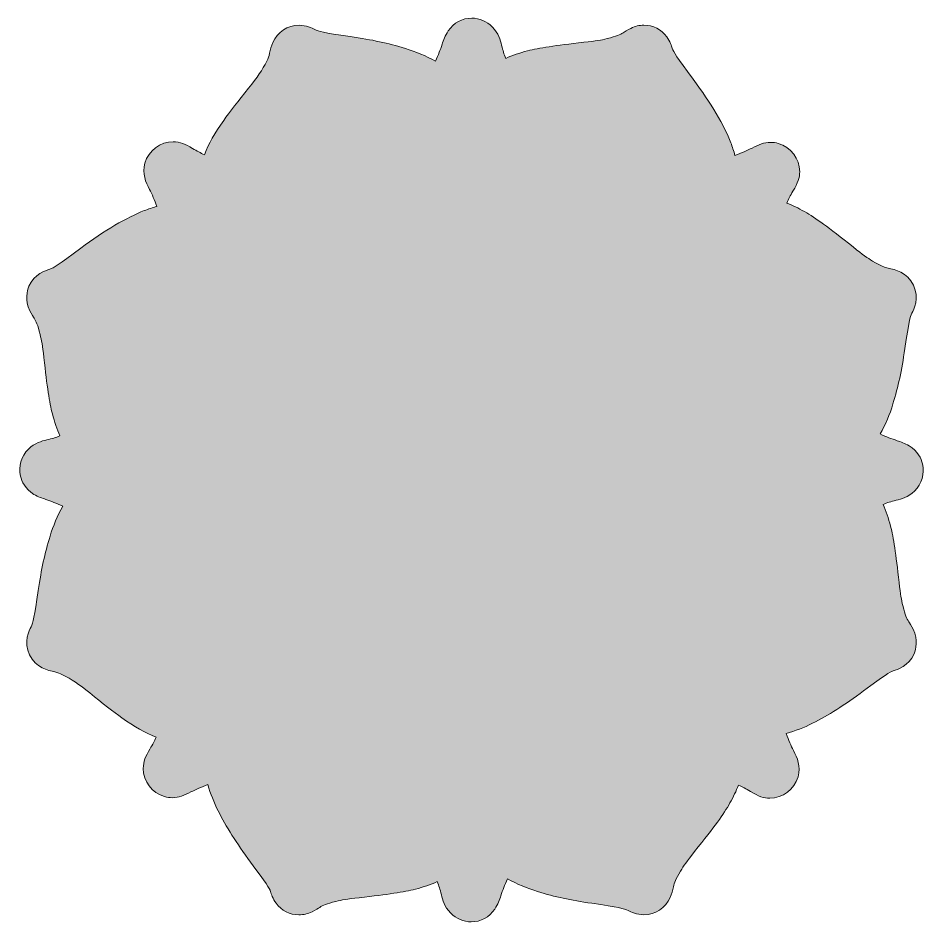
# Model space of a CAD drawing. Header units: inches. Extents: x 37 to 143, y -41 to -22.
# Drawn here: x 36.53 to 56.49, y -41.4 to -21.51 of the extents above; entities that cross this region are included whole.
import ezdxf

# ---------------------------------------------------------------- set-up
doc = ezdxf.new("R2010")
doc.units = ezdxf.units.IN
doc.header["$MEASUREMENT"] = 0
doc.layers.add('Layer 1', color=7, linetype='Continuous')

msp = doc.modelspace()

# ---------------------------------------------------------------- hatches: boundary and pattern name
at = {"layer": 'Layer 1'}
h = msp.add_hatch(color=6, dxfattribs=at)
h.dxf.hatch_style = 2
edge = h.paths.add_edge_path()
edge.add_spline(control_points=[(56.228, -34.955), (56.344, -35.196), (56.289, -35.397), (56.247, -35.497), (56.13, -35.767), (55.875, -35.846), (55.791, -35.872), (55.708, -35.898), (55.607, -35.962), (55.137, -36.312), (54.715, -36.626), (54.357, -36.853), (54.012, -37.026), (53.824, -37.12), (53.632, -37.196), (53.432, -37.252), (53.49, -37.403), (53.538, -37.512), (53.594, -37.627), (53.674, -37.787), (53.764, -37.968), (53.695, -38.205), (53.615, -38.482), (53.36, -38.675), (53.075, -38.675), (52.94, -38.675), (52.828, -38.637), (52.647, -38.527), (52.542, -38.465), (52.479, -38.428), (52.383, -38.39), (52.334, -38.517), (52.272, -38.645), (52.196, -38.78), (52.049, -39.039), (51.867, -39.288), (51.418, -39.849), (51.236, -40.076), (51.179, -40.159), (51.108, -40.279), (50.997, -40.465), (50.971, -40.532), (50.952, -40.625), (50.933, -40.709), (50.917, -40.779), (50.882, -40.857), (50.776, -41.092), (50.554, -41.239), (50.302, -41.239), (50.142, -41.239), (50.021, -41.179), (49.957, -41.147), (49.866, -41.101), (49.749, -41.075), (49.154, -40.987), (48.683, -40.919), (48.349, -40.847), (47.963, -40.729), (47.736, -40.661), (47.513, -40.565), (47.301, -40.448), (47.235, -40.594), (47.196, -40.694), (47.154, -40.822), (47.126, -40.903), (47.09, -41.012), (47.021, -41.115), (46.897, -41.295), (46.713, -41.396), (46.501, -41.396), (46.332, -41.396), (46.17, -41.326), (46.046, -41.201), (45.91, -41.065), (45.871, -40.911), (45.844, -40.799), (45.813, -40.676), (45.795, -40.61), (45.753, -40.511), (45.607, -40.576), (45.449, -40.63), (45.272, -40.676), (45.02, -40.741), (44.672, -40.793), (44.033, -40.864), (43.756, -40.895), (43.659, -40.913), (43.523, -40.946), (43.311, -40.999), (43.236, -41.032), (43.167, -41.077), (43.15, -41.087), (43.067, -41.141), (43.003, -41.172), (42.906, -41.219), (42.81, -41.242), (42.71, -41.242), (42.511, -41.242), (42.326, -41.148), (42.207, -40.986), (42.132, -40.885), (42.1, -40.779), (42.086, -40.734), (42.06, -40.652), (41.996, -40.551), (41.646, -40.081), (41.332, -39.659), (41.105, -39.301), (40.932, -38.956), (40.838, -38.767), (40.762, -38.576), (40.706, -38.376), (40.558, -38.432), (40.446, -38.481), (40.331, -38.538), (40.18, -38.613), (40.069, -38.663), (39.921, -38.663), (39.863, -38.663), (39.807, -38.655), (39.752, -38.639), (39.476, -38.559), (39.283, -38.304), (39.283, -38.018), (39.283, -37.866), (39.335, -37.752), (39.43, -37.592), (39.492, -37.487), (39.528, -37.423), (39.568, -37.328), (39.327, -37.237), (39.086, -37.1), (38.815, -36.907), (38.637, -36.779), (38.378, -36.58), (38.105, -36.359), (37.857, -36.16), (37.707, -36.059), (37.509, -35.958), (37.443, -35.924), (37.407, -35.912), (37.334, -35.896), (37.19, -35.864), (36.919, -35.806), (36.782, -35.518), (36.646, -35.234), (36.772, -34.983), (36.813, -34.902), (36.859, -34.811), (36.886, -34.695), (36.973, -34.1), (37.041, -33.628), (37.114, -33.294), (37.231, -32.908), (37.299, -32.681), (37.394, -32.458), (37.513, -32.246), (37.362, -32.179), (37.266, -32.141), (37.139, -32.099), (37.063, -32.074), (36.969, -32.042), (36.878, -31.987), (36.682, -31.867), (36.608, -31.704), (36.58, -31.587), (36.529, -31.371), (36.595, -31.154), (36.759, -30.991), (36.894, -30.855), (37.048, -30.816), (37.16, -30.789), (37.283, -30.758), (37.349, -30.74), (37.448, -30.698), (37.383, -30.552), (37.329, -30.394), (37.283, -30.217), (37.218, -29.965), (37.166, -29.617), (37.095, -28.978), (37.064, -28.701), (37.046, -28.604), (37.013, -28.468), (36.959, -28.256), (36.927, -28.181), (36.882, -28.112), (36.872, -28.095), (36.818, -28.012), (36.787, -27.948), (36.671, -27.708), (36.726, -27.507), (36.768, -27.409), (36.884, -27.139), (37.132, -27.061), (37.225, -27.031), (37.309, -27.005), (37.409, -26.94), (37.908, -26.57), (38.431, -26.181), (38.927, -25.887), (39.305, -25.743), (39.395, -25.71), (39.488, -25.679), (39.584, -25.651), (39.528, -25.503), (39.478, -25.391), (39.421, -25.275), (39.341, -25.115), (39.251, -24.933), (39.32, -24.696), (39.4, -24.42), (39.655, -24.226), (39.941, -24.226), (40.093, -24.226), (40.207, -24.279), (40.367, -24.374), (40.472, -24.436), (40.537, -24.472), (40.631, -24.512), (40.722, -24.271), (40.859, -24.029), (41.053, -23.759), (41.18, -23.581), (41.379, -23.322), (41.6, -23.049), (41.799, -22.8), (41.9, -22.651), (42.001, -22.453), (42.035, -22.387), (42.047, -22.351), (42.063, -22.278), (42.082, -22.193), (42.098, -22.124), (42.133, -22.046), (42.239, -21.811), (42.461, -21.664), (42.713, -21.664), (42.874, -21.664), (42.997, -21.726), (43.057, -21.756), (43.147, -21.801), (43.226, -21.823), (43.836, -21.912), (44.333, -21.984), (44.662, -22.055), (45.052, -22.174), (45.282, -22.243), (45.504, -22.337), (45.714, -22.455), (45.782, -22.304), (45.819, -22.208), (45.861, -22.081), (45.889, -22), (45.925, -21.891), (45.995, -21.788), (46.118, -21.608), (46.303, -21.507), (46.514, -21.507), (46.683, -21.507), (46.845, -21.576), (46.969, -21.702), (47.105, -21.838), (47.144, -21.992), (47.171, -22.104), (47.201, -22.225), (47.22, -22.292), (47.262, -22.392), (47.408, -22.327), (47.566, -22.273), (47.743, -22.227), (47.995, -22.162), (48.343, -22.11), (48.982, -22.039), (49.259, -22.008), (49.356, -21.992), (49.49, -21.958), (49.708, -21.903), (49.774, -21.874), (49.847, -21.827), (49.864, -21.817), (49.947, -21.763), (50.011, -21.732), (50.109, -21.685), (50.205, -21.662), (50.304, -21.662), (50.503, -21.662), (50.686, -21.755), (50.805, -21.917), (50.88, -22.018), (50.912, -22.12), (50.927, -22.17), (50.953, -22.253), (51.018, -22.353), (51.388, -22.852), (51.777, -23.375), (52.071, -23.871), (52.214, -24.249), (52.248, -24.339), (52.279, -24.432), (52.307, -24.528), (52.458, -24.471), (52.567, -24.422), (52.682, -24.366), (52.833, -24.291), (52.944, -24.241), (53.093, -24.241), (53.151, -24.241), (53.207, -24.249), (53.26, -24.265), (53.537, -24.345), (53.731, -24.6), (53.731, -24.886), (53.731, -25.02), (53.693, -25.133), (53.583, -25.313), (53.521, -25.418), (53.485, -25.482), (53.446, -25.578), (53.573, -25.626), (53.701, -25.689), (53.836, -25.765), (54.095, -25.912), (54.345, -26.094), (54.906, -26.542), (55.132, -26.724), (55.215, -26.782), (55.336, -26.853), (55.521, -26.964), (55.589, -26.99), (55.681, -27.008), (55.825, -27.04), (56.096, -27.098), (56.233, -27.387), (56.369, -27.672), (56.243, -27.92), (56.202, -28.002), (56.157, -28.092), (56.135, -28.171), (56.046, -28.781), (55.974, -29.278), (55.903, -29.607), (55.784, -29.997), (55.714, -30.227), (55.62, -30.449), (55.503, -30.659), (55.648, -30.725), (55.749, -30.764), (55.877, -30.806), (55.953, -30.831), (56.046, -30.864), (56.137, -30.919), (56.333, -31.038), (56.408, -31.202), (56.435, -31.319), (56.486, -31.534), (56.42, -31.751), (56.257, -31.916), (56.121, -32.052), (55.968, -32.09), (55.855, -32.118), (55.731, -32.149), (55.666, -32.166), (55.567, -32.209), (55.632, -32.354), (55.686, -32.513), (55.732, -32.69), (55.797, -32.942), (55.849, -33.289), (55.92, -33.929), (55.951, -34.205), (55.968, -34.303), (56.001, -34.436), (56.056, -34.654), (56.085, -34.72), (56.132, -34.794), (56.145, -34.806), (56.197, -34.89), (56.228, -34.955)], knot_values=[0, 0, 0, 0, 1, 1, 1, 2, 2, 2, 3, 3, 3, 4, 4, 4, 5, 5, 5, 6, 6, 6, 7, 7, 7, 8, 8, 8, 9, 9, 9, 10, 10, 10, 11, 11, 11, 12, 12, 12, 13, 13, 13, 14, 14, 14, 15, 15, 15, 16, 16, 16, 17, 17, 17, 18, 18, 18, 19, 19, 19, 20, 20, 20, 21, 21, 21, 22, 22, 22, 23, 23, 23, 24, 24, 24, 25, 25, 25, 26, 26, 26, 27, 27, 27, 28, 28, 28, 29, 29, 29, 30, 30, 30, 31, 31, 31, 32, 32, 32, 33, 33, 33, 34, 34, 34, 35, 35, 35, 36, 36, 36, 37, 37, 37, 38, 38, 38, 39, 39, 39, 40, 40, 40, 41, 41, 41, 42, 42, 42, 43, 43, 43, 44, 44, 44, 45, 45, 45, 46, 46, 46, 47, 47, 47, 48, 48, 48, 49, 49, 49, 50, 50, 50, 51, 51, 51, 52, 52, 52, 53, 53, 53, 54, 54, 54, 55, 55, 55, 56, 56, 56, 57, 57, 57, 58, 58, 58, 59, 59, 59, 60, 60, 60, 61, 61, 61, 62, 62, 62, 63, 63, 63, 64, 64, 64, 65, 65, 65, 66, 66, 66, 67, 67, 67, 68, 68, 68, 69, 69, 69, 70, 70, 70, 71, 71, 71, 72, 72, 72, 73, 73, 73, 74, 74, 74, 75, 75, 75, 76, 76, 76, 77, 77, 77, 78, 78, 78, 79, 79, 79, 80, 80, 80, 81, 81, 81, 82, 82, 82, 83, 83, 83, 84, 84, 84, 85, 85, 85, 86, 86, 86, 87, 87, 87, 88, 88, 88, 89, 89, 89, 90, 90, 90, 91, 91, 91, 92, 92, 92, 93, 93, 93, 94, 94, 94, 95, 95, 95, 96, 96, 96, 97, 97, 97, 98, 98, 98, 99, 99, 99, 100, 100, 100, 101, 101, 101, 102, 102, 102, 103, 103, 103, 104, 104, 104, 105, 105, 105, 106, 106, 106, 107, 107, 107, 108, 108, 108, 109, 109, 109, 110, 110, 110, 111, 111, 111, 112, 112, 112, 113, 113, 113, 114, 114, 114, 115, 115, 115, 116, 116, 116, 117, 117, 117, 118, 118, 118, 119, 119, 119, 120, 120, 120, 121, 121, 121, 122, 122, 122, 123, 123, 123, 124, 124, 124, 125, 125, 125, 126, 126, 126, 126], degree=3, periodic=1)

# ---------------------------------------------------------------- linework, layer by layer
at = {"layer": 'Layer 1', "lineweight": 0}
msp.add_open_spline([(56.228, -34.955), (56.344, -35.196), (56.289, -35.397), (56.247, -35.497), (56.13, -35.767), (55.875, -35.846), (55.791, -35.872), (55.708, -35.898), (55.607, -35.962), (55.137, -36.312), (54.715, -36.626), (54.357, -36.853), (54.012, -37.026), (53.824, -37.12), (53.632, -37.196), (53.432, -37.252), (53.49, -37.403), (53.538, -37.512), (53.594, -37.627), (53.674, -37.787), (53.764, -37.968), (53.695, -38.205), (53.615, -38.482), (53.36, -38.675), (53.075, -38.675), (52.94, -38.675), (52.828, -38.637), (52.647, -38.527), (52.542, -38.465), (52.479, -38.428), (52.383, -38.39), (52.334, -38.517), (52.272, -38.645), (52.196, -38.78), (52.049, -39.039), (51.867, -39.288), (51.418, -39.849), (51.236, -40.076), (51.179, -40.159), (51.108, -40.279), (50.997, -40.465), (50.971, -40.532), (50.952, -40.625), (50.933, -40.709), (50.917, -40.779), (50.882, -40.857), (50.776, -41.092), (50.554, -41.239), (50.302, -41.239), (50.142, -41.239), (50.021, -41.179), (49.957, -41.147), (49.866, -41.101), (49.749, -41.075), (49.154, -40.987), (48.683, -40.919), (48.349, -40.847), (47.963, -40.729), (47.736, -40.661), (47.513, -40.565), (47.301, -40.448), (47.235, -40.594), (47.196, -40.694), (47.154, -40.822), (47.126, -40.903), (47.09, -41.012), (47.021, -41.115), (46.897, -41.295), (46.713, -41.396), (46.501, -41.396), (46.332, -41.396), (46.17, -41.326), (46.046, -41.201), (45.91, -41.065), (45.871, -40.911), (45.844, -40.799), (45.813, -40.676), (45.795, -40.61), (45.753, -40.511), (45.607, -40.576), (45.449, -40.63), (45.272, -40.676), (45.02, -40.741), (44.672, -40.793), (44.033, -40.864), (43.756, -40.895), (43.659, -40.913), (43.523, -40.946), (43.311, -40.999), (43.236, -41.032), (43.167, -41.077), (43.15, -41.087), (43.067, -41.141), (43.003, -41.172), (42.906, -41.219), (42.81, -41.242), (42.71, -41.242), (42.511, -41.242), (42.326, -41.148), (42.207, -40.986), (42.132, -40.885), (42.1, -40.779), (42.086, -40.734), (42.06, -40.652), (41.996, -40.551), (41.646, -40.081), (41.332, -39.659), (41.105, -39.301), (40.932, -38.956), (40.838, -38.767), (40.762, -38.576), (40.706, -38.376), (40.558, -38.432), (40.446, -38.481), (40.331, -38.538), (40.18, -38.613), (40.069, -38.663), (39.921, -38.663), (39.863, -38.663), (39.807, -38.655), (39.752, -38.639), (39.476, -38.559), (39.283, -38.304), (39.283, -38.018), (39.283, -37.866), (39.335, -37.752), (39.43, -37.592), (39.492, -37.487), (39.528, -37.423), (39.568, -37.328), (39.327, -37.237), (39.086, -37.1), (38.815, -36.907), (38.637, -36.779), (38.378, -36.58), (38.105, -36.359), (37.857, -36.16), (37.707, -36.059), (37.509, -35.958), (37.443, -35.924), (37.407, -35.912), (37.334, -35.896), (37.19, -35.864), (36.919, -35.806), (36.782, -35.518), (36.646, -35.234), (36.772, -34.983), (36.813, -34.902), (36.859, -34.811), (36.886, -34.695), (36.973, -34.1), (37.041, -33.628), (37.114, -33.294), (37.231, -32.908), (37.299, -32.681), (37.394, -32.458), (37.513, -32.246), (37.362, -32.179), (37.266, -32.141), (37.139, -32.099), (37.063, -32.074), (36.969, -32.042), (36.878, -31.987), (36.682, -31.867), (36.608, -31.704), (36.58, -31.587), (36.529, -31.371), (36.595, -31.154), (36.759, -30.991), (36.894, -30.855), (37.048, -30.816), (37.16, -30.789), (37.283, -30.758), (37.349, -30.74), (37.448, -30.698), (37.383, -30.552), (37.329, -30.394), (37.283, -30.217), (37.218, -29.965), (37.166, -29.617), (37.095, -28.978), (37.064, -28.701), (37.046, -28.604), (37.013, -28.468), (36.959, -28.256), (36.927, -28.181), (36.882, -28.112), (36.872, -28.095), (36.818, -28.012), (36.787, -27.948), (36.671, -27.708), (36.726, -27.507), (36.768, -27.409), (36.884, -27.139), (37.132, -27.061), (37.225, -27.031), (37.309, -27.005), (37.409, -26.94), (37.908, -26.57), (38.431, -26.181), (38.927, -25.887), (39.305, -25.743), (39.395, -25.71), (39.488, -25.679), (39.584, -25.651), (39.528, -25.503), (39.478, -25.391), (39.421, -25.275), (39.341, -25.115), (39.251, -24.933), (39.32, -24.696), (39.4, -24.42), (39.655, -24.226), (39.941, -24.226), (40.093, -24.226), (40.207, -24.279), (40.367, -24.374), (40.472, -24.436), (40.537, -24.472), (40.631, -24.512), (40.722, -24.271), (40.859, -24.029), (41.053, -23.759), (41.18, -23.581), (41.379, -23.322), (41.6, -23.049), (41.799, -22.8), (41.9, -22.651), (42.001, -22.453), (42.035, -22.387), (42.047, -22.351), (42.063, -22.278), (42.082, -22.193), (42.098, -22.124), (42.133, -22.046), (42.239, -21.811), (42.461, -21.664), (42.713, -21.664), (42.874, -21.664), (42.997, -21.726), (43.057, -21.756), (43.147, -21.801), (43.226, -21.823), (43.836, -21.912), (44.333, -21.984), (44.662, -22.055), (45.052, -22.174), (45.282, -22.243), (45.504, -22.337), (45.714, -22.455), (45.782, -22.304), (45.819, -22.208), (45.861, -22.081), (45.889, -22), (45.925, -21.891), (45.995, -21.788), (46.118, -21.608), (46.303, -21.507), (46.514, -21.507), (46.683, -21.507), (46.845, -21.576), (46.969, -21.702), (47.105, -21.838), (47.144, -21.992), (47.171, -22.104), (47.201, -22.225), (47.22, -22.292), (47.262, -22.392), (47.408, -22.327), (47.566, -22.273), (47.743, -22.227), (47.995, -22.162), (48.343, -22.11), (48.982, -22.039), (49.259, -22.008), (49.356, -21.992), (49.49, -21.958), (49.708, -21.903), (49.774, -21.874), (49.847, -21.827), (49.864, -21.817), (49.947, -21.763), (50.011, -21.732), (50.109, -21.685), (50.205, -21.662), (50.304, -21.662), (50.503, -21.662), (50.686, -21.755), (50.805, -21.917), (50.88, -22.018), (50.912, -22.12), (50.927, -22.17), (50.953, -22.253), (51.018, -22.353), (51.388, -22.852), (51.777, -23.375), (52.071, -23.871), (52.214, -24.249), (52.248, -24.339), (52.279, -24.432), (52.307, -24.528), (52.458, -24.471), (52.567, -24.422), (52.682, -24.366), (52.833, -24.291), (52.944, -24.241), (53.093, -24.241), (53.151, -24.241), (53.207, -24.249), (53.26, -24.265), (53.537, -24.345), (53.731, -24.6), (53.731, -24.886), (53.731, -25.02), (53.693, -25.133), (53.583, -25.313), (53.521, -25.418), (53.485, -25.482), (53.446, -25.578), (53.573, -25.626), (53.701, -25.689), (53.836, -25.765), (54.095, -25.912), (54.345, -26.094), (54.906, -26.542), (55.132, -26.724), (55.215, -26.782), (55.336, -26.853), (55.521, -26.964), (55.589, -26.99), (55.681, -27.008), (55.825, -27.04), (56.096, -27.098), (56.233, -27.387), (56.369, -27.672), (56.243, -27.92), (56.202, -28.002), (56.157, -28.092), (56.135, -28.171), (56.046, -28.781), (55.974, -29.278), (55.903, -29.607), (55.784, -29.997), (55.714, -30.227), (55.62, -30.449), (55.503, -30.659), (55.648, -30.725), (55.749, -30.764), (55.877, -30.806), (55.953, -30.831), (56.046, -30.864), (56.137, -30.919), (56.333, -31.038), (56.408, -31.202), (56.435, -31.319), (56.486, -31.534), (56.42, -31.751), (56.257, -31.916), (56.121, -32.052), (55.968, -32.09), (55.855, -32.118), (55.731, -32.149), (55.666, -32.166), (55.567, -32.209), (55.632, -32.354), (55.686, -32.513), (55.732, -32.69), (55.797, -32.942), (55.849, -33.289), (55.92, -33.929), (55.951, -34.205), (55.968, -34.303), (56.001, -34.436), (56.056, -34.654), (56.085, -34.72), (56.132, -34.794), (56.145, -34.806), (56.197, -34.89), (56.228, -34.955)], degree=3, knots=[0, 0, 0, 0, 1, 1, 1, 2, 2, 2, 3, 3, 3, 4, 4, 4, 5, 5, 5, 6, 6, 6, 7, 7, 7, 8, 8, 8, 9, 9, 9, 10, 10, 10, 11, 11, 11, 12, 12, 12, 13, 13, 13, 14, 14, 14, 15, 15, 15, 16, 16, 16, 17, 17, 17, 18, 18, 18, 19, 19, 19, 20, 20, 20, 21, 21, 21, 22, 22, 22, 23, 23, 23, 24, 24, 24, 25, 25, 25, 26, 26, 26, 27, 27, 27, 28, 28, 28, 29, 29, 29, 30, 30, 30, 31, 31, 31, 32, 32, 32, 33, 33, 33, 34, 34, 34, 35, 35, 35, 36, 36, 36, 37, 37, 37, 38, 38, 38, 39, 39, 39, 40, 40, 40, 41, 41, 41, 42, 42, 42, 43, 43, 43, 44, 44, 44, 45, 45, 45, 46, 46, 46, 47, 47, 47, 48, 48, 48, 49, 49, 49, 50, 50, 50, 51, 51, 51, 52, 52, 52, 53, 53, 53, 54, 54, 54, 55, 55, 55, 56, 56, 56, 57, 57, 57, 58, 58, 58, 59, 59, 59, 60, 60, 60, 61, 61, 61, 62, 62, 62, 63, 63, 63, 64, 64, 64, 65, 65, 65, 66, 66, 66, 67, 67, 67, 68, 68, 68, 69, 69, 69, 70, 70, 70, 71, 71, 71, 72, 72, 72, 73, 73, 73, 74, 74, 74, 75, 75, 75, 76, 76, 76, 77, 77, 77, 78, 78, 78, 79, 79, 79, 80, 80, 80, 81, 81, 81, 82, 82, 82, 83, 83, 83, 84, 84, 84, 85, 85, 85, 86, 86, 86, 87, 87, 87, 88, 88, 88, 89, 89, 89, 90, 90, 90, 91, 91, 91, 92, 92, 92, 93, 93, 93, 94, 94, 94, 95, 95, 95, 96, 96, 96, 97, 97, 97, 98, 98, 98, 99, 99, 99, 100, 100, 100, 101, 101, 101, 102, 102, 102, 103, 103, 103, 104, 104, 104, 105, 105, 105, 106, 106, 106, 107, 107, 107, 108, 108, 108, 109, 109, 109, 110, 110, 110, 111, 111, 111, 112, 112, 112, 113, 113, 113, 114, 114, 114, 115, 115, 115, 116, 116, 116, 117, 117, 117, 118, 118, 118, 119, 119, 119, 120, 120, 120, 121, 121, 121, 122, 122, 122, 123, 123, 123, 124, 124, 124, 125, 125, 125, 126, 126, 126, 126], dxfattribs=at)

doc.saveas('drawing.dxf')
